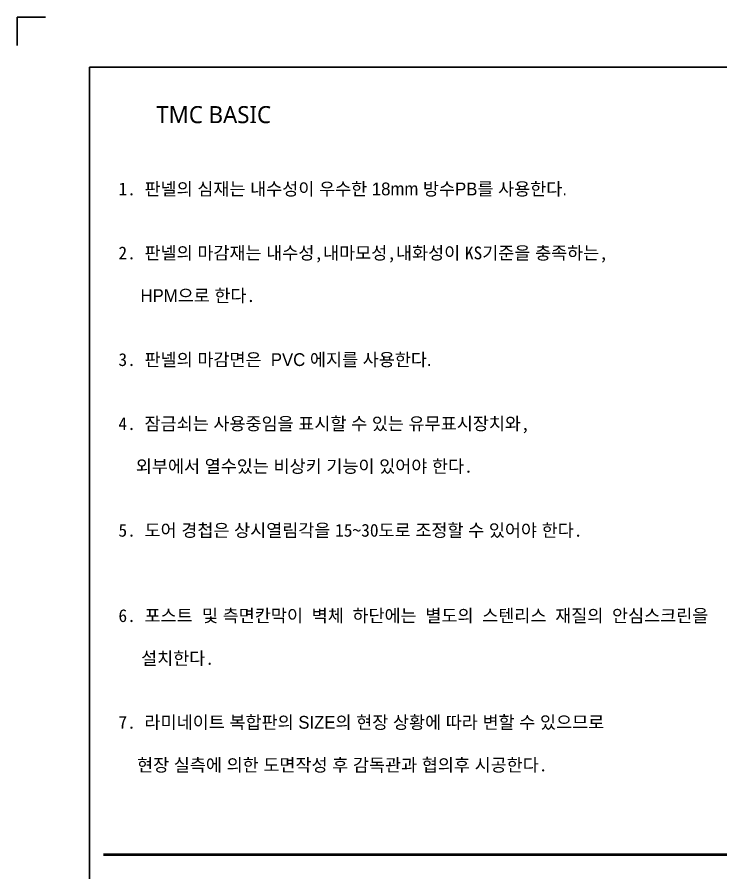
# Model space of a CAD drawing. Extents: x -256 to 8104, y -176 to 5714.
# Drawn here: x -256 to 2220, y 2705 to 5714 of the extents above; entities that cross this region are included whole.
import ezdxf
from ezdxf.enums import TextEntityAlignment as Align

# ---------------------------------------------------------------- set-up
doc = ezdxf.new("R2010")
doc.units = 0
doc.header["$LTSCALE"] = 30
doc.layers.get('0').update_dxf_attribs({"linetype": 'CONTINUOUS'})
doc.layers.add('jac text', color=7, linetype='CONTINUOUS')
doc.layers.add('TIT', color=3, linetype='CONTINUOUS')
doc.styles.add('돋움', font='malgun.ttf')

# ---------------------------------------------------------------- blocks, each defined once
blk = doc.blocks.new('BASIC_33', base_point=(128473.5, -6786.3))
at = {"color": 2}
for p, q in [((128317.6, -1072), (128217.6, -1072)), ((128217.6, -1072), (128217.6, -1172))]:
    blk.add_line(p, q, dxfattribs=at)
for points in [[(128472.8, -1247.9), (135725.1, -1247.9), (135725.1, -6786.2), (128472.8, -6786.2)], [(128472.8, -1247.9), (135725.1, -1247.9), (135725.1, -6786.2), (128472.8, -6786.2)], [(128472.8, -1247.9), (136454.7, -1247.9), (136454.7, -6786.2), (128472.8, -6786.2)]]:
    blk.add_lwpolyline(points, close=True, dxfattribs=at)
at = {"color": 8, "const_width": 10}
blk.add_lwpolyline([(128520.9, -4017), (134305.4, -4017)], dxfattribs=at)
at = {"layer": 'jac text', "insert": (128574.1, -3729.3), "char_height": 45, "attachment_point": 7}
blk.add_mtext('1. {\\f굴림|c129|p50;판넬의 심재는 내수성이 우수한 18mm 방수PB를 사용한다.    \\P     \\P}\\P2. {\\f굴림|c129|p50;판넬의 마감재는 내수성},{\\f굴림|c129|p50;내마모성},{\\f굴림|c129|p50;내화성이 }KS{\\f굴림|c129|p50;기준을 충족하는},\\P \\P  {\\f굴림|c129|p50; HPM으로 한다}. \\P\\P\\P3. {\\f굴림|c129|p50;판넬의 마감면은  PVC 에지를 사용한다.\\P\\P}\\P4. {\\f굴림|c129|p50;잠금쇠는 사용중임을 표시할 수 있는 유무표시장치와}, \\P\\P  {\\f굴림|c129|p50;외부에서 열수있는 비상키 기능이 있어야 한다}.\\P\\P\\P5. {\\f굴림|c129|p50;도어 경첩은 상시열림각을 }15~30{\\f굴림|c129|p50;도로 조정할 수 있어야 한다}.\\P\\P\\P\\P6. {\\f굴림|c129|p50;포스트  및 측면칸막이} {\\f굴림|c129|p50;벽체} {\\f굴림|c129|p50;하단에는} {\\f굴림|c129|p50;별도의} {\\f굴림|c129|p50;스텐리스} {\\f굴림|c129|p50;재질의} {\\f굴림|c129|p50;안심스크린을\\P\\P   } {\\f굴림|c129|p50;설치한다}.\\P\\P\\P7. {\\f굴림|c129|p50;라미네이트 복합판의 SIZE의 현장 상황에 따라 변할 수 있으므로 \\P\\P    현장 실측에 의한 도면작성 후 감독관과 협의후 시공한다}. ', dxfattribs=at)
at = {"layer": 'TIT', "style": '돋움'}
blk.add_text('TMC BASIC', height=60, dxfattribs=at).set_placement((129110.9, -1444.9), align=Align.RIGHT)

msp = doc.modelspace()

# ---------------------------------------------------------------- block references
msp.add_blockref('BASIC_33', (0, 0))

doc.saveas('drawing.dxf')
